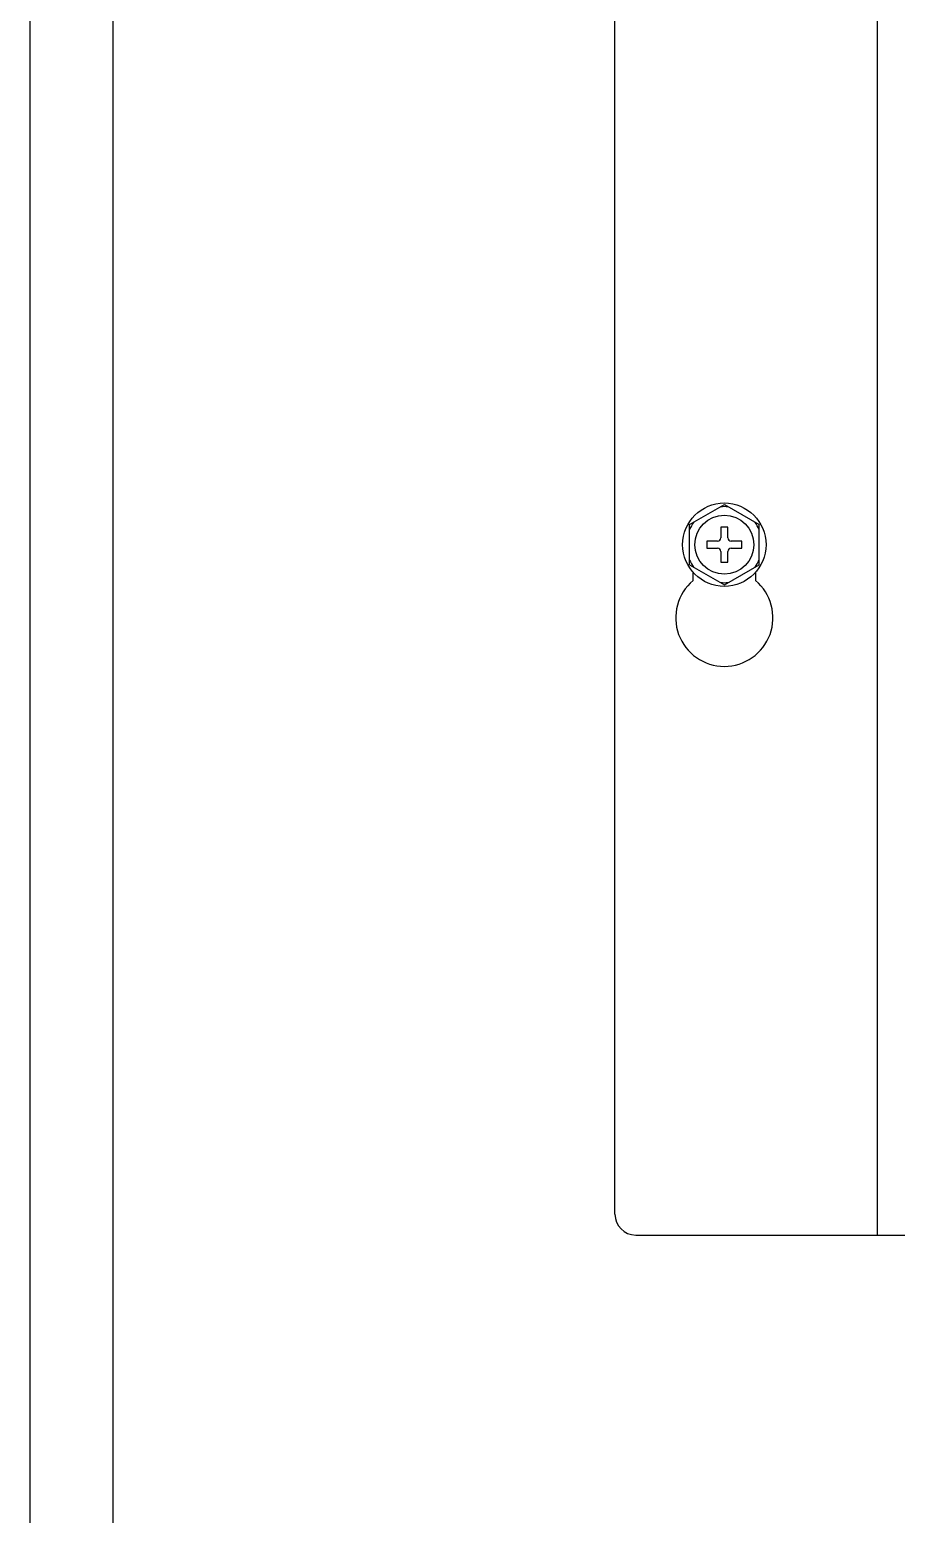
# Model space of a CAD drawing. Header units: millimetres. Extents: x 55614 to 110757, y -66981 to -47484.
# Drawn here: x 77610.9 to 77735.6, y -54885.7 to -54672.1 of the extents above; entities that cross this region are included whole.
import ezdxf

# ---------------------------------------------------------------- set-up
doc = ezdxf.new("R2010")
doc.units = ezdxf.units.MM
for name, color, linetype in [('2401-00437-S-M6-16HWM_0', 7, 'Continuous'), ('4212-62832_1_0', 7, 'Continuous'), ('4212-73754_1_0', 7, 'Continuous'), ('4215-0412-2-1_0', 7, 'Continuous')]:
    doc.layers.add(name, color=color, linetype=linetype)
doc.layers.add('THICK', color=7, linetype='Continuous', lineweight=0)

# ---------------------------------------------------------------- blocks, each defined once
blk = doc.blocks.new('RU67I6756')
at = {"layer": '2401-00437-S-M6-16HWM_0', "color": 0, "linetype": 'Continuous'}
for p, q in [((24406.73, 16393.56), (24411.73, 16396.45)), ((24411.73, 16396.45), (24416.73, 16393.56)), ((24406.73, 16387.79), (24406.73, 16393.56)), ((24411.23, 16393.17), (24411.23, 16391.67)), ((24412.23, 16393.17), (24411.23, 16393.17)), ((24412.23, 16391.67), (24412.23, 16393.17)), ((24416.73, 16387.79), (24416.73, 16393.56)), ((24409.23, 16391.17), (24409.23, 16390.17)), ((24410.73, 16391.17), (24409.23, 16391.17)), ((24414.23, 16391.17), (24412.73, 16391.17)), ((24414.23, 16390.17), (24414.23, 16391.17)), ((24409.23, 16390.17), (24410.73, 16390.17)), ((24411.23, 16389.67), (24411.23, 16388.17)), ((24412.23, 16388.17), (24412.23, 16389.67)), ((24412.73, 16390.17), (24414.23, 16390.17)), ((24406.73, 16387.79), (24411.73, 16384.9)), ((24411.23, 16388.17), (24412.23, 16388.17)), ((24411.73, 16384.9), (24416.73, 16387.79))]:
    blk.add_line(p, q, dxfattribs=at)
for radius in [6, 4.25]:
    blk.add_circle((24411.73, 16390.67), radius, dxfattribs=at)
for centre, radius, start, end in [((24411.73, 16390.67), 5.47, 84.0076, 95.9924), ((24411.73, 16390.67), 5.47, 144.0076, 155.9924), ((24411.73, 16390.67), 5.47, 24.0076, 35.9924), ((24410.73, 16391.67), 0.5, 270, 0), ((24412.73, 16391.67), 0.5, 180, 270), ((24411.73, 16390.67), 5.47, 204.0076, 215.9924), ((24410.73, 16389.67), 0.5, 0, 90), ((24412.73, 16389.67), 0.5, 90, 180), ((24411.73, 16390.67), 5.47, 324.0076, 335.9924), ((24411.73, 16390.67), 5.47, 264.0076, 275.9924)]:
    blk.add_arc(centre, radius, start, end, dxfattribs=at)
at = {"layer": '4212-62832_1_0', "color": 0, "linetype": 'Continuous'}
blk.add_line((24323.73, 14590.67), (24323.73, 16665.67), dxfattribs=at)
at = {"layer": '4212-73754_1_0', "color": 0, "linetype": 'Continuous'}
blk.add_line((24311.73, 16663.97), (24311.73, 15643.17), dxfattribs=at)
at = {"layer": '4215-0412-2-1_0', "color": 0, "linetype": 'Continuous'}
for p, q in [((24433.78, 16291.35), (24433.78, 16587.95)), ((24395.98, 16294.35), (24395.98, 16584.95)), ((24407.23, 16385.53), (24407.23, 16386.72)), ((24416.23, 16386.72), (24416.23, 16385.53)), ((24398.98, 16291.35), (25089.13, 16291.35))]:
    blk.add_line(p, q, dxfattribs=at)
for centre, radius, start, end in [((24411.73, 16380.16), 7, 130.0052, 49.9948), ((24398.98, 16294.35), 3, 180, 270)]:
    blk.add_arc(centre, radius, start, end, dxfattribs=at)

msp = doc.modelspace()

# ---------------------------------------------------------------- block references
at = {"layer": 'THICK', "lineweight": -3}
msp.add_blockref('RU67I6756', (53299.141, -71136.859), dxfattribs=at)

doc.saveas('drawing.dxf')
